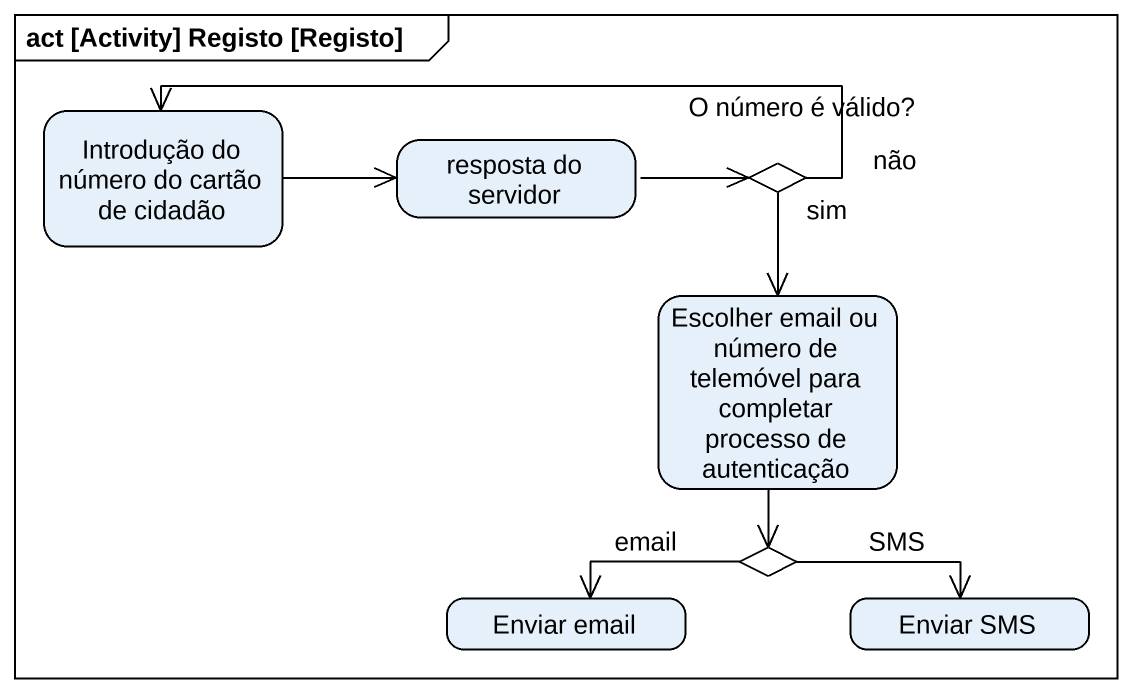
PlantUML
@startuml
mainframe act [Activity] Registo [Registo]
hide empty description
state "Introdução do número do cartão de cidadão" as Introdução_do_número_do
state "resposta do servidor" as resposta_do_servidor
state "O número é válido?" as O_número_é_válido <<choice>>
state "Escolher email ou número de telemóvel para completar processo de autenticação" as Escolher_email_ou_número_de
state "Enviar email" as Enviar_email
state choice1 <<choice>>
state "Enviar SMS" as Enviar_SMS
Introdução_do_número_do -right-> resposta_do_servidor
resposta_do_servidor -right-> O_número_é_válido
O_número_é_válido -left-> Introdução_do_número_do : não
O_número_é_válido --> Escolher_email_ou_número_de : sim
Escolher_email_ou_número_de --> choice1
choice1 -left-> Enviar_email : email
choice1 -right-> Enviar_SMS : SMS
@enduml
